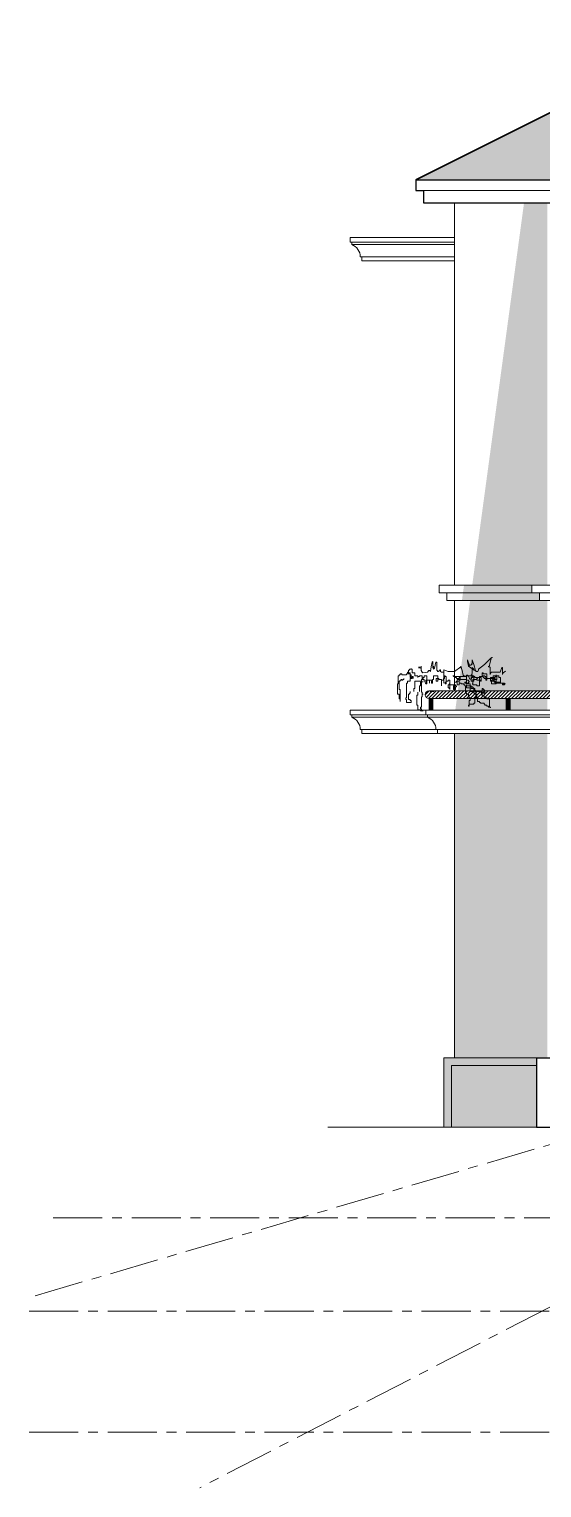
# Model space of a CAD drawing. Header units: centimetres. Extents: x 157 to 5401, y -672 to 3176.
# Drawn here: x 157 to 489, y 2065 to 3010 of the extents above; entities that cross this region are included whole.
import ezdxf

# ---------------------------------------------------------------- set-up
doc = ezdxf.new("R2010")
doc.units = ezdxf.units.CM
doc.linetypes.add('CENTERX2', pattern=[101.6, 63.5, -12.7, 12.7, -12.7])
doc.layers.get('0').update_dxf_attribs({"lineweight": 25})
for name, color, linetype, lineweight in [('1.000', 144, 'Continuous', 13), ('Dimension', 8, 'Continuous', 18), ('FURNIT', 204, 'Continuous', 9), ('GRASS', 96, 'Continuous', 5), ('Hatch', 12, 'Continuous', 15), ('LANDSCAP', 112, 'Continuous', 15), ('Shadow', 250, 'Continuous', 5), ('Win', 5, 'Continuous', 20)]:
    doc.layers.add(name, color=color, linetype=linetype, lineweight=lineweight)

# ---------------------------------------------------------------- blocks, each defined once
blk = doc.blocks.new('grass in')
for p, q in [((-20.42, 14.76), (-20.92, 14.76)), ((-20.92, 14.76), (-19.92, 14.26)), ((-19.42, 11.76), (-20.42, 14.76)), ((-19.92, 14.26), (-15.91, 10.26)), ((-18.92, 8.76), (-19.42, 11.76)), ((-15.91, 10.26), (-11.91, 7.26)), ((-9.91, 6.26), (-8.9, 10.26)), ((-8.9, 10.26), (-7.9, 13.26)), ((-7.9, 13.26), (-7.9, 10.26)), ((-7.9, 10.26), (-7.9, 10.76)), ((-7.9, 10.76), (-7.4, 10.76)), ((-7.4, 10.76), (-7.4, 10.26)), ((-7.4, 10.26), (-6.9, 9.76)), ((-6.9, 9.76), (-5.9, 9.76)), ((-5.9, 10.26), (-4.9, 13.26)), ((-5.9, 9.26), (-5.9, 10.26)), ((-5.9, 9.76), (-5.9, 9.26)), ((-4.9, 12.26), (-5.4, 9.26)), ((-4.9, 13.26), (-4.9, 12.26)), ((15.12, 6.26), (15.12, 11.76)), ((15.12, 11.76), (15.62, 11.76)), ((15.62, 11.76), (16.63, 7.76)), ((17.63, 7.76), (17.63, 12.26)), ((17.63, 12.26), (18.13, 11.76)), ((18.13, 11.76), (18.63, 8.76)), ((-29.34, 5.82), (-27.93, 4.76)), ((-27.93, 4.76), (-27.43, 3.76)), ((-27.43, 3.76), (-27.43, 8.26)), ((-27.43, 8.26), (-26.92, 8.26)), ((-26.92, 8.26), (-25.92, 5.26)), ((-26.26, -1.79), (-26.26, 1.79)), ((-26.26, 1.79), (-25.07, 1.79)), ((-25.92, 5.26), (-20.42, 5.26)), ((-25.07, 1.79), (-25.07, 2.98)), ((-25.07, 2.98), (-21.49, 2.98)), ((-23.87, 0.6), (-23.87, 2.98)), ((-23.87, 2.98), (-23.28, 2.98)), ((-22.08, 0.6), (-23.87, 0.6)), ((-23.28, 2.98), (-23.28, 3.58)), ((-23.28, 3.58), (-23.28, 2.38)), ((-23.28, 2.38), (-22.68, 2.38)), ((-23.28, -2.38), (-23.28, 0.6)), ((-23.28, 0.6), (-22.68, 0.6)), ((-22.68, 2.38), (-22.68, 1.79)), ((-22.68, 1.79), (-19.7, 1.79)), ((-22.68, 0.6), (-22.68, 1.19)), ((-22.68, 1.19), (-19.7, 1.19)), ((-21.49, 1.19), (-22.08, 1.19)), ((-22.08, 1.19), (-22.08, 0.6)), ((-22.08, -1.19), (-22.08, 0)), ((-22.08, 0), (-21.49, 0)), ((-21.49, 2.98), (-21.49, 1.19)), ((-21.49, 0), (-21.49, 0.6)), ((-21.49, 0.6), (-20.89, 0.6)), ((-20.89, 0.6), (-20.89, 0)), ((-20.89, 0), (-20.29, 0)), ((-20.42, 5.26), (-19.92, 4.76)), ((-20.29, 0), (-20.29, -2.38)), ((-19.92, 4.76), (-19.42, 4.26)), ((-19.7, 1.79), (-19.7, 1.19)), ((-19.7, 1.19), (-19.7, -0.6)), ((-19.7, 1.19), (-16.11, 1.19)), ((-19.42, 8.26), (-18.41, 9.26)), ((-19.42, 3.76), (-19.42, 8.26)), ((-19.42, 4.26), (-19.42, 3.76)), ((-18.41, 8.76), (-18.92, 8.76)), ((-18.41, 9.26), (-18.41, 8.76)), ((-17.31, 0), (-17.31, 4.17)), ((-17.31, 4.17), (-14.92, 4.17)), ((-16.71, 0), (-17.31, 0)), ((-16.71, 1.19), (-16.71, 2.38)), ((-16.71, 2.38), (-16.11, 2.38)), ((-16.71, 1.19), (-16.71, 1.79)), ((-16.71, 1.79), (-16.71, 0)), ((-16.11, 1.19), (-16.71, 1.19)), ((-15.52, 1.19), (-16.71, 1.19)), ((-16.11, 2.38), (-16.11, 2.98)), ((-16.11, 2.98), (-14.32, 2.98)), ((-14.92, 1.79), (-15.52, 1.79)), ((-15.52, 1.79), (-15.52, 1.19)), ((-14.92, 4.17), (-14.92, 4.77)), ((-14.92, 4.77), (-14.32, 4.77)), ((-14.32, 2.38), (-14.92, 2.38)), ((-14.92, 2.38), (-14.92, 1.79)), ((-14.32, 4.77), (-14.32, 2.38)), ((-14.32, 2.98), (-14.32, 2.38)), ((-14.32, 2.38), (-12.53, 2.38)), ((-13.73, -0.6), (-13.73, 1.79)), ((-13.73, 1.79), (-11.34, 1.79)), ((-12.53, 0), (-13.13, 0)), ((-13.13, 0), (-13.13, -0.6)), ((-12.53, 2.38), (-12.53, 0)), ((-12.53, -3.58), (-12.53, 0)), ((-12.53, 0), (-10.74, 0)), ((-11.91, 7.26), (-11.91, 6.76)), ((-11.91, 6.76), (-11.41, 5.76)), ((-11.41, 5.76), (-10.41, 5.76)), ((-11.34, 1.79), (-11.34, 1.19)), ((-11.34, 1.19), (-10.74, 1.19)), ((-10.74, 0), (-10.74, 1.79)), ((-10.74, 1.79), (-9.55, 1.79)), ((-10.74, 1.19), (-10.74, 0.6)), ((-10.74, 0.6), (-8.36, 0.6)), ((-10.41, 5.76), (-9.91, 6.26)), ((-9.55, 1.79), (-9.55, 2.38)), ((-9.55, 2.38), (-8.36, 2.38)), ((-5.4, 9.26), (-9.4, 6.26)), ((-9.4, 6.26), (-8.9, 7.26)), ((-8.95, -0.6), (-8.95, 2.98)), ((-8.95, 2.98), (-7.76, 2.98)), ((-8.9, 7.26), (-7.9, 8.26)), ((-8.36, 2.38), (-8.36, 1.79)), ((-8.36, 1.79), (-7.16, 1.79)), ((-8.36, 0.6), (-8.36, -2.38)), ((-7.9, 8.26), (-7.9, 5.26)), ((-7.9, 5.26), (-7.4, 1.26)), ((-7.76, 2.98), (-7.76, 3.58)), ((-7.76, 3.58), (-7.16, 3.58)), ((-7.4, 1.26), (-6.9, 0.76)), ((-7.16, 3.58), (-7.16, 2.98)), ((-7.16, 2.98), (-4.18, 2.98)), ((-7.16, 1.79), (-7.16, -0.6)), ((-6.9, 0.76), (-6.4, 0.76)), ((-6.4, 0.76), (-5.9, 1.76)), ((-5.9, 1.76), (-5.4, 2.76)), ((-5.4, 2.76), (-4.9, 3.26)), ((-5.37, -0.6), (-5.37, 0)), ((-5.37, 0), (-4.18, 0)), ((-4.9, 3.26), (-4.4, 3.26)), ((-4.4, 3.26), (-3.9, 2.76)), ((-4.18, 2.98), (-4.18, -1.19)), ((0, 2.38), (-4.18, 2.38)), ((-4.18, 2.38), (-4.18, -2.38)), ((-4.18, 0), (-4.18, 0.6)), ((-4.18, 0.6), (1.79, 0.6)), ((-3.9, 2.76), (-2.9, 2.76)), ((-2.9, 2.76), (-1.9, 3.26)), ((-1.9, 3.26), (-1.4, 6.26)), ((-1.4, 6.26), (-0.39, 9.26)), ((-0.39, 9.26), (-0.39, 7.76)), ((-0.39, 7.76), (-0.39, 9.26)), ((-0.39, 9.26), (-0.39, 8.76)), ((-0.39, 8.76), (3.61, 5.76)), ((0, 0), (0, 2.38)), ((0, 2.38), (4.18, 2.38)), ((0, 1.79), (0, 2.38)), ((0.6, 1.79), (0, 1.79)), ((0.6, 0), (0, 0)), ((0.6, 1.19), (0.6, 1.79)), ((2.39, 1.19), (0.6, 1.19)), ((0.6, -2.98), (0.6, 0)), ((1.79, 0.6), (1.79, -2.98)), ((3.58, 1.79), (2.39, 1.79)), ((2.39, 1.79), (2.39, 1.19)), ((4.77, 2.98), (3.58, 2.98)), ((3.58, 2.98), (3.58, 1.79)), ((3.61, 5.76), (7.62, 5.76)), ((4.18, 2.38), (4.18, 2.98)), ((4.18, 2.98), (4.77, 2.98)), ((6.57, -5.96), (6.57, 0)), ((6.57, 0), (7.76, 0)), ((7.62, 5.76), (10.62, 6.76)), ((7.76, 0), (7.76, -0.6)), ((8.95, -2.38), (8.95, 2.38)), ((8.95, 2.38), (9.55, 2.38)), ((9.55, 2.38), (9.55, 2.98)), ((9.55, 2.98), (10.15, 2.98)), ((10.15, 2.98), (10.15, 1.19)), ((10.15, 1.19), (10.74, 1.19)), ((10.62, 6.76), (10.62, -1.74)), ((10.62, -1.74), (10.62, 5.26)), ((10.62, 5.26), (12.12, 5.26)), ((10.74, 1.19), (10.74, 0)), ((10.74, 0), (11.94, 0)), ((11.94, -3.58), (11.94, 0.6)), ((11.94, 0.6), (13.73, 0.6)), ((11.94, 0), (11.94, -3.58)), ((12.12, 5.26), (12.62, 5.76)), ((12.62, 5.76), (12.62, 6.76)), ((12.62, 6.76), (13.12, 6.76)), ((13.12, 6.76), (13.12, 6.26)), ((13.12, 6.26), (14.12, 5.76)), ((13.73, 0.6), (13.73, 1.19)), ((13.73, 1.19), (15.52, 1.19)), ((14.12, 5.76), (14.62, 5.76)), ((14.32, -0.6), (14.32, 2.98)), ((14.32, 2.98), (17.31, 2.98)), ((14.62, 5.76), (14.62, 6.26)), ((14.62, 6.26), (15.12, 6.26)), ((15.52, 1.19), (15.52, -0.6)), ((16.63, 7.76), (17.13, 7.26)), ((17.13, 7.26), (17.13, 9.26)), ((17.13, 9.26), (17.13, 8.76)), ((17.13, 8.76), (17.63, 7.76)), ((17.31, 2.98), (17.31, 0.6)), ((17.31, 0.6), (17.91, 0.6)), ((17.91, 0.6), (17.91, -0.6)), ((17.91, -1.79), (17.91, 0)), ((17.91, 0), (19.7, 0)), ((18.63, 8.76), (19.13, 5.76)), ((19.13, 5.76), (19.63, 6.26)), ((19.63, 6.26), (20.13, 6.26)), ((19.7, 0), (19.7, -1.79)), ((19.7, -1.79), (19.7, 0)), ((19.7, 0), (21.49, 0)), ((20.13, 6.26), (21.13, 5.26)), ((21.13, 5.26), (24.13, 4.76)), ((21.49, -2.38), (21.49, 2.98)), ((21.49, 2.98), (23.28, 2.98)), ((21.49, 0), (21.49, 0.6)), ((21.49, 0.6), (21.49, 0)), ((21.49, 0), (22.08, 0)), ((22.08, 0), (22.08, -1.79)), ((23.28, 2.98), (23.28, 1.79)), ((23.28, 1.79), (23.87, 1.79)), ((24.47, 0.6), (23.28, 0.6)), ((23.28, 0.6), (23.28, -1.19)), ((23.87, 1.79), (23.87, 1.19)), ((23.87, 1.19), (24.47, 1.19)), ((24.13, 4.76), (24.63, 5.26)), ((26.26, 2.98), (24.47, 2.98)), ((24.47, 2.98), (24.47, 0.6)), ((24.47, 1.19), (24.47, 0.6)), ((24.47, 0.6), (25.07, 0.6)), ((24.63, 5.26), (25.14, 6.26)), ((25.07, 0.6), (25.07, -7.75)), ((25.14, 6.26), (25.14, 9.26)), ((25.14, 9.26), (25.14, 7.76)), ((25.14, 7.76), (25.64, 7.76)), ((25.64, 7.76), (26.14, 8.76)), ((26.14, 8.76), (26.14, 8.26)), ((26.14, 8.26), (26.64, 7.76)), ((26.26, 2.38), (26.26, 2.98)), ((27.45, 2.38), (26.26, 2.38)), ((26.64, 7.76), (26.64, 8.76)), ((29.25, 2.98), (27.45, 2.98)), ((27.45, 2.98), (27.45, 1.79)), ((27.45, 1.79), (27.45, 2.38)), ((31.04, 4.77), (29.25, 4.77)), ((29.25, 4.77), (29.25, 2.98)), ((31.04, 2.38), (30.44, 2.38)), ((30.44, 2.38), (30.44, 1.19)), ((31.63, 7.15), (31.04, 7.15)), ((31.04, 7.15), (31.04, 4.77)), ((31.04, 1.19), (31.04, 2.38)), ((31.63, 1.79), (31.04, 1.79)), ((31.04, 1.79), (31.04, 1.19)), ((31.04, 1.19), (31.04, 1.79)), ((31.04, 1.79), (32.23, 1.79)), ((32.23, 1.19), (31.04, 1.19)), ((31.63, 7.15), (31.63, 7.75)), ((31.63, 7.75), (31.63, 7.15)), ((32.83, 7.15), (31.63, 7.15)), ((32.23, 3.58), (31.63, 3.58)), ((31.63, 3.58), (31.63, 1.79)), ((32.23, 1.79), (32.23, 4.77)), ((32.23, 4.77), (34.02, 4.77)), ((34.62, 4.17), (32.23, 4.17)), ((32.23, 4.17), (32.23, 3.58)), ((32.23, -0.6), (32.23, 1.19)), ((32.83, 6.55), (32.83, 7.15)), ((33.42, 6.55), (32.83, 6.55)), ((33.42, 5.36), (33.42, 6.55)), ((34.02, 5.36), (33.42, 5.36)), ((34.02, 4.77), (34.02, 5.36)), ((34.62, 3.58), (34.62, 4.17)), ((37.6, 3.58), (34.62, 3.58)), ((36.41, 1.19), (36.41, 0.6)), ((36.41, 0.6), (37, 0.6)), ((37, 0.6), (37, 0)), ((37, 0), (37.6, 0)), ((38.79, 4.17), (37.6, 4.17)), ((37.6, 4.17), (37.6, 3.58)), ((37.6, 0), (37.6, 0.6)), ((37.6, 0.6), (38.2, 0.6)), ((38.2, 0.6), (38.2, 0)), ((38.2, 0), (38.79, 0)), ((38.79, 3.58), (38.79, 4.17)), ((39.39, 3.58), (38.79, 3.58)), ((38.79, 0), (38.79, -0.6)), ((39.39, 2.98), (39.39, 3.58)), ((39.99, 2.98), (39.39, 2.98)), ((39.99, -2.38), (39.99, 2.98)), ((-29.34, -2.38), (-27.45, -2.38)), ((-28.65, -2.98), (-28.65, -1.79)), ((-28.65, -1.79), (-25.66, -1.79)), ((-27.45, -2.98), (-28.65, -2.98)), ((-27.45, -2.38), (-27.45, -2.98)), ((-22.68, -1.79), (-26.26, -1.79)), ((-25.66, -1.79), (-25.66, -1.19)), ((-25.66, -1.19), (-22.08, -1.19)), ((-20.29, -2.38), (-23.28, -2.38)), ((-19.7, -0.6), (-22.68, -0.6)), ((-22.68, -0.6), (-22.68, -1.79)), ((-16.11, -8.34), (-16.11, -6.55)), ((-16.11, -6.55), (-15.52, -6.55)), ((-13.73, -8.34), (-16.11, -8.34)), ((-15.52, -6.55), (-15.52, -5.96)), ((-15.52, -5.96), (-14.92, -5.96)), ((-14.92, -5.96), (-14.92, -5.36)), ((-14.92, -5.36), (-14.32, -5.36)), ((-14.32, -5.36), (-14.32, -10.13)), ((-13.13, -0.6), (-13.73, -0.6)), ((-9.55, -7.15), (-13.73, -7.15)), ((-13.73, -7.15), (-13.73, -8.34)), ((-10.74, -3.58), (-12.53, -3.58)), ((-8.36, -2.98), (-10.74, -2.98)), ((-10.74, -2.98), (-10.74, -3.58)), ((-10.74, -9.53), (-10.74, -8.94)), ((-10.74, -8.94), (-10.15, -8.94)), ((-10.15, -8.94), (-10.15, -6.55)), ((-10.15, -6.55), (-8.95, -6.55)), ((-8.95, -8.34), (-10.15, -8.34)), ((-10.15, -8.34), (-10.15, -11.32)), ((-7.16, -5.36), (-9.55, -5.36)), ((-9.55, -5.36), (-9.55, -7.15)), ((-7.16, -0.6), (-8.95, -0.6)), ((-8.95, -6.55), (-8.95, -4.77)), ((-8.95, -4.77), (-8.36, -4.77)), ((-6.57, -7.15), (-8.95, -7.15)), ((-8.95, -7.15), (-8.95, -8.34)), ((-8.36, -2.38), (-7.76, -2.38)), ((-7.76, -2.38), (-8.36, -2.38)), ((-8.36, -2.38), (-8.36, -2.98)), ((-8.36, -4.77), (-8.36, -4.17)), ((-8.36, -4.17), (-7.16, -4.17)), ((-7.16, -4.17), (-7.16, -3.58)), ((-7.16, -3.58), (-4.18, -3.58)), ((-6.57, -4.17), (-7.16, -4.17)), ((-7.16, -4.17), (-7.16, -5.36)), ((-4.18, -2.38), (-6.57, -2.38)), ((-6.57, -2.38), (-6.57, -4.17)), ((-4.18, -4.77), (-6.57, -4.77)), ((-6.57, -4.77), (-6.57, -7.15)), ((-5.97, -1.19), (-5.97, -0.6)), ((-5.97, -0.6), (-5.37, -0.6)), ((-5.37, -1.19), (-5.97, -1.19)), ((-5.37, -1.79), (-5.37, -1.19)), ((-2.98, -1.79), (-5.37, -1.79)), ((-5.37, -10.73), (-5.37, -8.94)), ((-5.37, -8.94), (-4.18, -8.94)), ((-4.18, -1.19), (-2.98, -1.19)), ((-4.18, -3.58), (-4.18, -2.98)), ((-4.18, -2.98), (-4.18, -4.77)), ((-4.18, -8.94), (-4.18, -8.34)), ((-4.18, -8.34), (-3.58, -8.34)), ((-3.58, -8.34), (-3.58, -3.58)), ((-3.58, -3.58), (-2.98, -3.58)), ((-2.98, -1.19), (-2.98, -1.79)), ((-2.98, -3.58), (-2.98, -2.98)), ((-2.98, -2.98), (-2.39, -2.98)), ((-2.39, -2.98), (-2.39, -2.38)), ((-2.39, -2.38), (-0.6, -2.38)), ((-0.6, -2.38), (-0.6, -1.79)), ((-0.6, -1.79), (0.6, -1.79)), ((0.6, -1.79), (0.6, -0.6)), ((0.6, -0.6), (2.39, -0.6)), ((1.79, -2.98), (0.6, -2.98)), ((2.39, -0.6), (2.39, -1.19)), ((2.39, -1.19), (3.58, -1.19)), ((2.39, -4.17), (2.39, -3.58)), ((2.39, -3.58), (2.98, -3.58)), ((2.98, -4.17), (2.39, -4.17)), ((2.98, -3.58), (2.98, -2.98)), ((2.98, -2.98), (6.57, -2.98)), ((2.98, -5.96), (2.98, -4.17)), ((4.18, -5.96), (2.98, -5.96)), ((3.58, -1.19), (3.58, -3.58)), ((3.58, -3.58), (4.18, -3.58)), ((4.18, -3.58), (4.18, -5.96)), ((6.57, -2.98), (6.57, -2.38)), ((6.57, -2.38), (7.16, -2.38)), ((7.16, -5.36), (6.57, -5.36)), ((6.57, -5.36), (6.57, -5.96)), ((7.16, -2.38), (7.16, -2.98)), ((7.16, -2.98), (7.76, -2.98)), ((7.76, -4.77), (7.16, -4.77)), ((7.16, -4.77), (7.16, -5.36)), ((7.76, -0.6), (8.95, -0.6)), ((7.76, -2.98), (7.76, -4.77)), ((8.95, -0.6), (8.95, -1.19)), ((8.95, -1.19), (9.55, -1.19)), ((9.55, -2.38), (8.95, -2.38)), ((9.55, -1.19), (9.55, -2.38)), ((14.07, -7.15), (13.47, -7.15)), ((14.07, -7.75), (14.07, -7.15)), ((14.66, -7.75), (14.07, -7.75)), ((15.52, -0.6), (14.32, -0.6)), ((17.05, -7.15), (19.44, -7.15)), ((17.91, -0.6), (18.5, -0.6)), ((18.5, -1.79), (17.91, -1.79)), ((18.5, -0.6), (18.5, -1.79)), ((22.08, -2.38), (21.49, -2.38)), ((22.08, -1.79), (22.68, -1.79)), ((22.68, -1.79), (22.08, -1.79)), ((22.08, -1.79), (22.08, -2.38)), ((24.47, -8.94), (23.87, -8.94)), ((23.87, -8.94), (24.47, -8.94)), ((24.47, -1.19), (24.47, -0.6)), ((24.47, -0.6), (29.25, -0.6)), ((25.66, -1.19), (24.47, -1.19)), ((25.07, -7.75), (24.47, -7.75)), ((24.47, -7.75), (24.47, -8.94)), ((24.47, -8.94), (24.47, -10.73)), ((25.66, -3.58), (25.66, -1.19)), ((26.26, -3.58), (25.66, -3.58)), ((26.26, -7.15), (26.26, -3.58)), ((27.45, -9.53), (27.45, -7.75)), ((29.25, -0.6), (29.25, -5.36)), ((29.25, -5.36), (29.84, -5.36)), ((29.84, -5.36), (29.84, -7.15)), ((34.02, -0.6), (32.23, -0.6)), ((32.23, -7.15), (32.23, -8.34)), ((32.23, -8.34), (32.83, -8.34)), ((32.83, -8.34), (32.83, -8.94)), ((32.83, -8.94), (33.42, -8.94)), ((33.42, -8.94), (33.42, -12.51)), ((34.02, -1.79), (34.02, -0.6)), ((34.62, -1.79), (34.02, -1.79)), ((34.62, -11.32), (34.62, -1.79)), ((38.79, -0.6), (39.39, -0.6)), ((39.39, -5.96), (38.79, -5.96)), ((38.79, -5.96), (38.79, -13.7)), ((39.39, -0.6), (39.39, -5.96)), ((39.39, -11.92), (39.39, -8.94)), ((39.39, -8.94), (40.59, -8.94)), ((40.59, -2.38), (39.99, -2.38)), ((40.59, -8.94), (40.59, -2.38)), ((-19.1, -17.28), (-19.7, -17.28)), ((-19.7, -17.28), (-19.7, -17.88)), ((-19.7, -17.88), (-19.7, -17.28)), ((-19.7, -17.28), (-18.5, -17.28)), ((-17.31, -11.92), (-19.1, -11.92)), ((-19.1, -11.92), (-19.1, -17.28)), ((-18.5, -17.28), (-18.5, -16.68)), ((-18.5, -16.68), (-17.31, -16.68)), ((-15.52, -11.32), (-17.31, -11.32)), ((-17.31, -11.32), (-17.31, -11.92)), ((-17.31, -16.68), (-17.31, -16.09)), ((-17.31, -16.09), (-16.11, -16.09)), ((-16.11, -16.09), (-16.11, -15.49)), ((-16.11, -15.49), (-15.52, -15.49)), ((-14.32, -10.13), (-15.52, -10.13)), ((-15.52, -10.13), (-15.52, -11.32)), ((-15.52, -15.49), (-15.52, -14.9)), ((-15.52, -14.9), (-13.13, -14.9)), ((-13.13, -14.9), (-13.13, -14.3)), ((-13.13, -14.3), (-12.53, -14.3)), ((-12.53, -14.3), (-12.53, -13.7)), ((-12.53, -13.7), (-11.34, -13.7)), ((-11.34, -13.7), (-11.34, -11.32)), ((-11.34, -11.32), (-10.74, -11.32)), ((-10.15, -9.53), (-10.74, -9.53)), ((-10.74, -11.32), (-10.74, -10.13)), ((-10.74, -10.13), (-10.15, -10.13)), ((-10.15, -10.13), (-10.15, -9.53)), ((-10.15, -11.32), (-9.55, -11.32)), ((-9.55, -11.32), (-9.55, -14.9)), ((-9.55, -14.9), (-8.95, -14.9)), ((-8.95, -14.9), (-8.95, -15.49)), ((-8.95, -15.49), (-5.97, -15.49)), ((-6.57, -13.11), (-6.57, -11.32)), ((-6.57, -11.32), (-5.97, -11.32)), ((-5.97, -13.11), (-6.57, -13.11)), ((-5.97, -11.32), (-5.97, -10.73)), ((-5.97, -10.73), (-5.37, -10.73)), ((-5.97, -16.68), (-5.97, -13.11)), ((-5.97, -15.49), (-5.97, -16.09)), ((-5.97, -16.09), (-5.37, -16.09)), ((-5.37, -16.68), (-5.97, -16.68)), ((-5.37, -16.09), (-5.37, -16.68)), ((24.47, -10.73), (25.07, -10.73)), ((25.07, -10.73), (25.07, -17.28)), ((25.07, -17.28), (25.66, -17.28)), ((25.66, -18.47), (25.07, -18.47)), ((25.07, -18.47), (25.07, -19.66)), ((25.66, -17.28), (25.66, -18.47)), ((28.05, -9.53), (27.45, -9.53)), ((27.45, -19.07), (27.45, -16.09)), ((27.45, -16.09), (28.05, -16.09)), ((28.05, -16.09), (28.05, -9.53)), ((32.23, -13.11), (31.63, -13.11)), ((31.63, -13.11), (31.63, -14.3)), ((31.63, -14.3), (34.62, -14.3)), ((33.42, -12.51), (32.23, -12.51)), ((32.23, -12.51), (32.23, -13.11)), ((35.21, -11.32), (34.62, -11.32)), ((34.62, -14.3), (34.62, -12.51)), ((34.62, -12.51), (35.21, -12.51)), ((35.21, -12.51), (35.21, -11.32)), ((38.79, -13.7), (38.79, -11.92)), ((38.79, -11.92), (39.39, -11.92)), ((25.07, -19.66), (23.87, -19.66)), ((23.87, -19.66), (25.66, -19.66)), ((25.66, -19.66), (25.66, -19.07)), ((25.66, -19.07), (27.45, -19.07))]:
    blk.add_line(p, q)

msp = doc.modelspace()

# ---------------------------------------------------------------- hatches: boundary and pattern name
at = {"layer": 'FURNIT'}
h = msp.add_hatch(dxfattribs=at)
h.set_pattern_fill('ANSI31', color=176, scale=0.5, style=0)
h.set_pattern_definition([(45, (171.5925, 563.2707), (-1.122532, 1.122532), [])])
h.paths.add_polyline_path([(821.11, 2581), (415.61, 2581, 1), (415.61, 2576), (811.11, 2576)])
for points in [[(415.61, 2576), (418.11, 2576), (418.11, 2568.5), (415.61, 2568.5)], [(465.61, 2576), (468.11, 2576), (468.11, 2568.5), (465.61, 2568.5)]]:
    msp.add_hatch(color=176, dxfattribs=at).paths.add_polyline_path(points)
at = {"layer": 'Hatch'}
h = msp.add_hatch(dxfattribs=at)
h.set_pattern_fill('AR-RSHKE', color=256, scale=0.06, style=0)
h.set_pattern_definition([(0, (171.593, 563.27), (38.862, 18.288), [9.144, -7.62, 10.668, -4.572, 13.716, -6.096]), (0, (180.737, 564.033), (38.862, 18.288), [7.62, -28.956, 6.096, -9.144]), (0, (199.025, 562.128), (38.862, 18.288), [4.572, -47.244]), (90, (171.593, 563.271), (-12.954, 18.288), [17.526, -55.626]), (90, (180.737, 563.271), (-12.954, 18.288), [17.145, -56.007]), (90, (188.357, 563.271), (-12.954, 18.288), [16.002, -57.15]), (90, (199.025, 562.128), (-12.954, 18.288), [17.526, -55.626]), (90, (203.597, 562.128), (-12.954, 18.288), [17.526, -55.626]), (90, (217.313, 563.271), (-12.954, 18.288), [16.764, -56.388])])
h.paths.add_polyline_path([(1551.11, 2962), (1651.11, 2912), (1795.11, 2912), (1600.11, 3009.5), (1107.11, 3009.5), (602.11, 3009.5), (407.11, 2912), (551.11, 2912), (651.11, 2962), (751.11, 2912), (866.11, 2912), (791.11, 2874.5), (1107.11, 2874.5), (1411.11, 2874.5), (1336.11, 2912), (1451.11, 2912)])
at = {"layer": 'Shadow'}
h = msp.add_hatch(color=256, dxfattribs=at)
h.paths.add_polyline_path([(492.11, 2897), (477.11, 2897), (443.58, 2649.5), (482.11, 2649.5), (492.11, 2649.5)])
h.paths.add_polyline_path([(492.11, 2639.5), (487.11, 2639.5), (442.22, 2639.5), (434.29, 2581), (492.11, 2581)])
h = msp.add_hatch(color=256, dxfattribs=at)
h.paths.add_polyline_path([(443.58, 2649.5), (438.27, 2649.5), (437.59, 2644.5), (442.9, 2644.5)])
h.paths.add_polyline_path([(442.9, 2644.5), (437.59, 2644.5), (436.92, 2639.5), (442.22, 2639.5)])
h.paths.add_polyline_path([(482.11, 2649.5), (443.58, 2649.5), (442.9, 2644.5), (482.11, 2644.5)])
h.paths.add_polyline_path([(487.11, 2644.5), (482.11, 2644.5), (442.9, 2644.5), (442.22, 2639.5), (487.11, 2639.5)])
h = msp.add_hatch(color=161, dxfattribs=at)
h.paths.add_polyline_path([(465.61, 2576), (433.62, 2576), (432.6, 2568.5), (465.61, 2568.5)])
h.paths.add_polyline_path([(492.11, 2576), (468.11, 2576), (468.11, 2568.5), (492.11, 2568.5)])
h = msp.add_hatch(color=256, dxfattribs=at)
h.paths.add_polyline_path([(492.11, 2553.5), (432.11, 2553.5), (432.11, 2343.5), (485.11, 2343.5), (492.11, 2343.5)])
h.paths.add_polyline_path([(485.11, 2343.5), (425.11, 2343.5), (425.11, 2298.5), (430.11, 2298.5), (430.11, 2338.5), (485.11, 2338.5)])
h.paths.add_polyline_path([(485.11, 2338.5), (430.11, 2338.5), (430.11, 2298.5), (485.11, 2298.5)], flags=16)

# ---------------------------------------------------------------- linework, layer by layer
at = {"color": 6, "lineweight": 35}
msp.add_line((407.11, 2912), (602.11, 3009.5), dxfattribs=at)
for p, q in [((407.11, 2912), (407.11, 2905)), ((407.11, 2912), (866.11, 2912)), ((407.11, 2905), (412.11, 2905)), ((412.11, 2905), (412.11, 2897)), ((412.11, 2897), (836.11, 2897)), ((485.11, 2343.5), (870.61, 2343.5)), ((485.11, 2343.5), (485.11, 2298.5)), ((485.11, 2298.5), (869.11, 2298.5))]:
    msp.add_line(p, q)
at = {"layer": '1.000'}
for p, q in [((852.11, 2905), (412.11, 2905)), ((487.11, 2644.5), (948.11, 2644.5)), ((821.11, 2581), (415.61, 2581)), ((811.11, 2576), (415.61, 2576)), ((415.61, 2576), (415.61, 2568.5)), ((418.11, 2576), (418.11, 2568.5)), ((465.61, 2576), (465.61, 2568.5)), ((468.11, 2576), (468.11, 2568.5)), ((468.11, 2576), (468.11, 2568.5)), ((414.61, 2565.5), (796.11, 2565.5)), ((414.61, 2564), (796.11, 2564)), ((421.11, 2556), (801.11, 2556))]:
    msp.add_line(p, q, dxfattribs=at)
msp.add_arc((415.61, 2578.5), 2.5, 90, 270, dxfattribs=at)
at = {"layer": 'Dimension'}
for p, q in [((432.11, 2649.5), (432.11, 2897)), ((364.61, 2874.5), (432.11, 2874.5)), ((432.11, 2859.5), (372.11, 2859.5)), ((422.11, 2649.5), (422.11, 2644.5)), ((482.11, 2649.5), (422.11, 2649.5)), ((422.11, 2644.5), (427.11, 2644.5)), ((427.11, 2644.5), (427.11, 2639.5)), ((427.11, 2639.5), (432.11, 2639.5)), ((432.11, 2639.5), (432.11, 2581)), ((487.11, 2639.5), (432.11, 2639.5)), ((364.61, 2568.5), (413.61, 2568.5)), ((421.11, 2553.5), (372.11, 2553.5)), ((432.11, 2553.5), (432.11, 2343.5)), ((425.11, 2343.5), (425.11, 2298.5)), ((485.11, 2343.5), (425.11, 2343.5)), ((350.11, 2298.5), (485.11, 2298.5))]:
    msp.add_line(p, q, dxfattribs=at)
for points in [[(364.61, 2874.5), (364.61, 2871.5), (365.61, 2871.5), (365.61, 2870, -0.313102), (371.11, 2862), (372.11, 2862), (372.11, 2859.5)], [(364.61, 2568.5), (364.61, 2565.5), (365.61, 2565.5), (365.61, 2564, -0.313102), (371.11, 2556), (372.11, 2556), (372.11, 2553.5)]]:
    msp.add_lwpolyline(points, format="xyb", dxfattribs=at)
at = {"layer": 'FURNIT'}
for p, q in [((365.61, 2871.5), (432.11, 2871.5)), ((365.61, 2870), (432.11, 2870)), ((372.11, 2862), (432.11, 2862)), ((427.11, 2644.5), (482.11, 2644.5)), ((365.61, 2565.5), (413.61, 2565.5)), ((365.61, 2564), (414.61, 2564)), ((372.11, 2556), (420.11, 2556)), ((485.11, 2338.5), (430.11, 2338.5)), ((430.11, 2338.5), (430.11, 2298.5))]:
    msp.add_line(p, q, dxfattribs=at)
at = {"layer": 'LANDSCAP', "linetype": 'CENTERX2', "ltscale": 0.5}
for p, q in [((532.38, 2298.5), (156.82, 2188.17)), ((719.48, 2298.5), (267.23, 2064.96)), ((172.38, 2239.84), (1566.84, 2239.84)), ((156.82, 2179.37), (2245.3, 2179.37)), ((156.82, 2101.03), (1167.11, 2101.03))]:
    msp.add_line(p, q, dxfattribs=at)
at = {"layer": 'Win'}
for p, q in [((482.11, 2649.5), (958.11, 2649.5)), ((482.11, 2649.5), (482.11, 2644.5)), ((482.11, 2644.5), (487.11, 2644.5)), ((487.11, 2644.5), (487.11, 2639.5)), ((487.11, 2639.5), (938.11, 2639.5)), ((413.61, 2568.5), (796.11, 2568.5)), ((801.11, 2553.5), (421.11, 2553.5))]:
    msp.add_line(p, q, dxfattribs=at)
msp.add_lwpolyline([(413.61, 2568.5), (413.61, 2565.5), (414.61, 2565.5), (414.61, 2564, -0.313102), (420.11, 2556), (421.11, 2556), (421.11, 2553.5)], format="xyb", dxfattribs=at)

# ---------------------------------------------------------------- block references
at = {"layer": 'GRASS', "xscale": -1}
msp.add_blockref('grass in', (435.71, 2587.86), dxfattribs=at)

doc.saveas('drawing.dxf')
